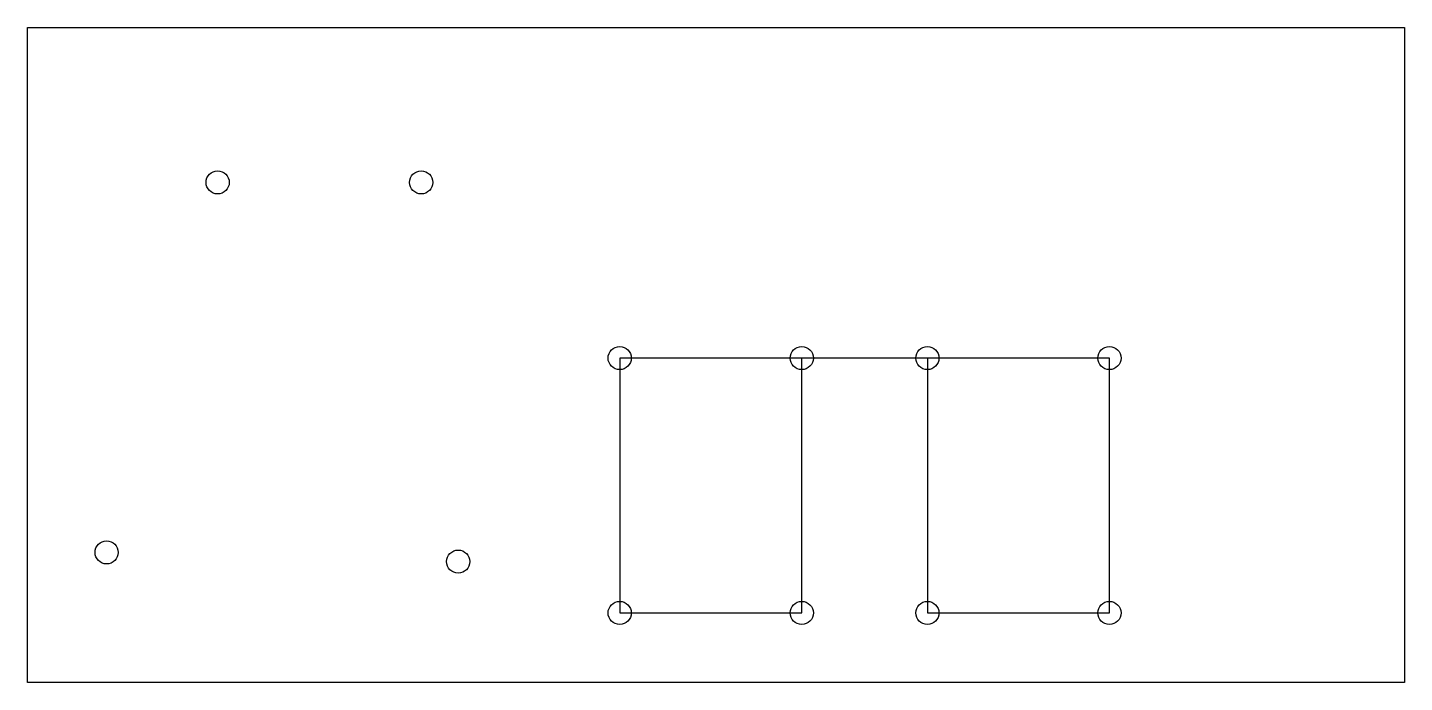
# Model space of a CAD drawing. Header units: millimetres. Extents: x 0 to 189, y 0 to 90.
import ezdxf

# ---------------------------------------------------------------- set-up
doc = ezdxf.new("R2010")
doc.units = ezdxf.units.MM
doc.layers.get('0').update_dxf_attribs({"linetype": 'CONTINUOUS'})

msp = doc.modelspace()

# ---------------------------------------------------------------- linework, layer by layer
msp.add_line((123.53, 44.54), (106.29, 44.54))
for points in [[(189.03, 0), (0, 0), (0, 89.92), (189.03, 89.92)], [(106.29, 44.54), (81.29, 44.54), (81.29, 9.54), (106.29, 9.54)], [(148.53, 44.54), (123.53, 44.54), (123.53, 9.54), (148.53, 9.54)]]:
    msp.add_lwpolyline(points, close=True)
for centre in [(26.1, 68.66), (54.04, 68.66), (81.29, 44.54), (106.29, 44.54), (123.53, 44.54), (148.53, 44.54), (10.86, 17.86), (59.12, 16.59), (81.29, 9.54), (106.29, 9.54), (123.53, 9.54), (148.53, 9.54)]:
    msp.add_circle(centre, 1.59)

doc.saveas('drawing.dxf')
